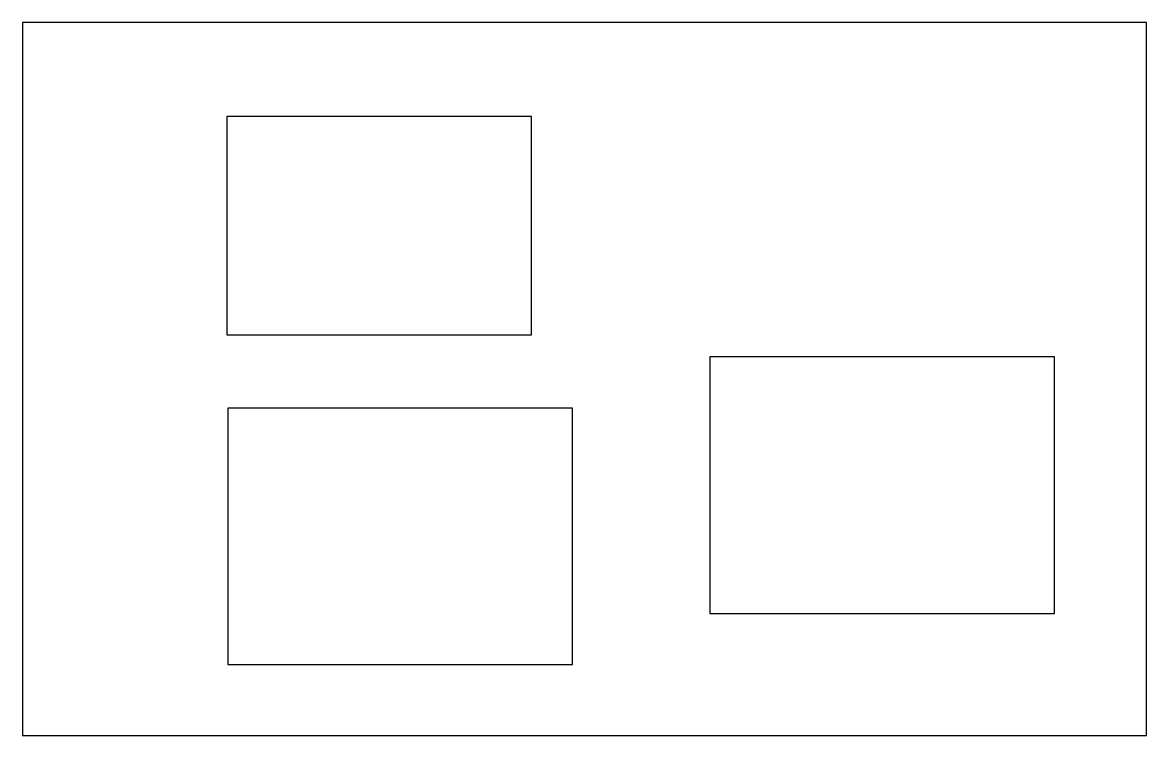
# Model space of a CAD drawing. Header units: millimetres. Extents: x 46 to 348, y 51 to 242.
import ezdxf

# ---------------------------------------------------------------- set-up
doc = ezdxf.new("R2010")
doc.units = ezdxf.units.MM

msp = doc.modelspace()

# ---------------------------------------------------------------- linework, layer by layer
for points in [[(45.91, 242.11), (45.91, 50.59), (347.73, 50.59), (347.73, 242.11)], [(100.79, 216.82), (100.79, 158.18), (182.56, 158.18), (182.56, 216.82)], [(230.44, 152.27), (230.44, 83.4), (322.98, 83.4), (322.98, 152.27)], [(101.05, 138.54), (101.05, 69.68), (193.59, 69.68), (193.59, 138.54)]]:
    msp.add_lwpolyline(points, close=True)

doc.saveas('drawing.dxf')
